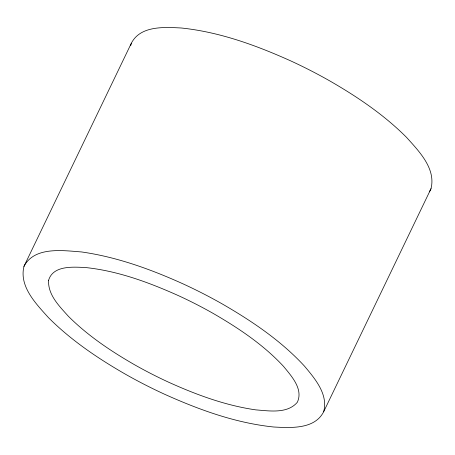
<?xml version="1.0" encoding="UTF-8"?>
<svg xmlns="http://www.w3.org/2000/svg" width="455" height="455" viewBox="0 0 455 455"><rect width="100%" height="100%" fill="white"/><g stroke="black" fill="none" stroke-linecap="round" stroke-linejoin="round"><path stroke-width="0.68" d="M23.984 266.311C18.917 286.536 36.121 303.855 48.452 317.624C71.122 340.329 97.939 358.421 125.671 374.34A234.217 106.334 25.7 0 0 164.369 394.149C199.125 409.784 235.616 423.059 273.745 427.006C290.626 427.871 314.604 429.514 323.641 411.798L431.016 188.688C436.083 168.464 418.879 151.145 406.548 137.376C383.878 114.671 357.061 96.579 329.329 80.66A234.217 106.334 25.7 0 0 290.631 60.851C255.875 45.216 219.384 31.941 181.255 27.994C164.374 27.129 140.396 25.486 131.358 43.202L23.984 266.311C34.557 246.292 62.813 250.557 81.502 251.945C116.889 256.973 150.821 269.286 183.257 283.96A234.217 106.334 25.7 0 1 221.955 303.769C251.831 320.997 280.894 340.596 304.418 366.059C314.826 378.52 328.487 394.32 323.641 411.798M130.733 45.506L131.358 43.202M429.435 191.834L431.016 188.688M48.605 280.263C47.73 294.783 59.377 306.221 68.33 316.225C87.826 335.716 110.94 351.175 134.76 364.859A206.388 93.696 25.7 0 0 168.856 382.314C196.611 394.849 225.589 405.53 255.858 409.881C269.445 410.899 287.338 413.976 297.325 402.283C303.53 389.076 291.337 375.972 283.556 366.411C263.388 344.651 238.414 328.01 212.866 313.245A206.388 93.696 25.7 0 0 178.769 295.796C149.16 282.51 118.141 270.987 85.671 267.551C73.261 266.971 53.098 265.174 48.605 280.263"/></g></svg>
